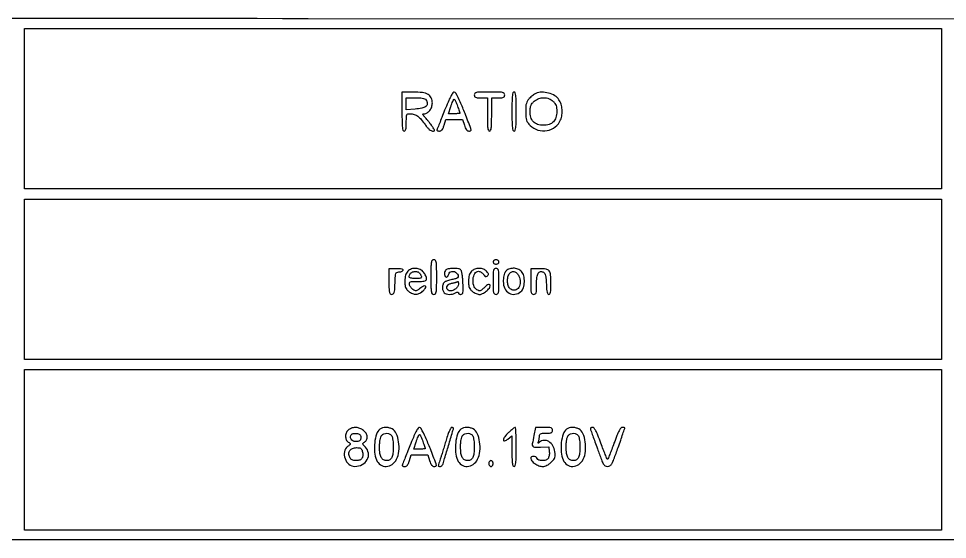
# Model space of a CAD drawing. Header units: millimetres. Extents: x 9982696 to 10277415, y 3207660 to 3335318.
# Drawn here: x 10019646.4 to 10019727.8, y 3333606.5 to 3333652.2 of the extents above; entities that cross this region are included whole.
import ezdxf

# ---------------------------------------------------------------- set-up
doc = ezdxf.new("R2010")
doc.units = ezdxf.units.MM
doc.header["$LTSCALE"] = 2

msp = doc.modelspace()

# ---------------------------------------------------------------- linework, layer by layer
for points in [[(10019533.596, 3333652.113, 0.090753), (10019533.571, 3333651.979, 0.000019), (10019533.563, 3333645.328, 0.000412), (10019533.56, 3333637.96, 0.00025), (10019533.568, 3333629.239), (10019533.6, 3333606.524), (10019671.731, 3333606.524), (10019809.862, 3333606.524), (10019809.862, 3333629.366), (10019809.862, 3333652.208), (10019671.759, 3333652.24, 0.000044), (10019599.834, 3333652.25, 0.000244), (10019561.289, 3333652.233, 0.000006), (10019533.733, 3333652.208, 0.311129)], [(10019679.98, 3333644.086, 0.003511), (10019679.986, 3333643.15, 0.024158), (10019680.015, 3333642.69, 0.054088), (10019680.069, 3333642.445, 0.32143), (10019680.17, 3333642.373, 0.222027), (10019680.262, 3333642.416, 0.113455), (10019680.321, 3333642.532, 0.050675), (10019680.352, 3333642.749, 0.010614), (10019680.36, 3333643.134, -0.006964), (10019680.367, 3333643.627, -0.101771), (10019680.407, 3333643.796, -0.233601), (10019680.502, 3333643.873, -0.054883), (10019680.713, 3333643.896, -0.083449), (10019681.048, 3333643.84, -0.075478), (10019681.359, 3333643.676, -0.057753), (10019681.671, 3333643.385, -0.025765), (10019682.014, 3333642.938, 0.023055), (10019682.194, 3333642.701, 0.039144), (10019682.368, 3333642.523, 0.0484), (10019682.527, 3333642.409, 0.132267), (10019682.659, 3333642.373, 0.036299), (10019682.809, 3333642.384, 0.390702), (10019682.845, 3333642.427, 0.129866), (10019682.816, 3333642.512, 0.005097), (10019682.633, 3333642.786, 0.010695), (10019682.501, 3333642.969, 0.006558), (10019682.339, 3333643.179, 0.006573), (10019682.172, 3333643.384, 0.011637), (10019682.029, 3333643.547, -0.01019), (10019681.862, 3333643.736, -0.101873), (10019681.812, 3333643.828, -0.377986), (10019681.834, 3333643.877, -0.105745), (10019681.923, 3333643.896, 0.143725), (10019682.182, 3333643.972, 0.086802), (10019682.419, 3333644.19, 0.078876), (10019682.587, 3333644.5, 0.084856), (10019682.644, 3333644.838, 0.11032), (10019682.545, 3333645.284, 0.153262), (10019682.27, 3333645.583, 0.100172), (10019681.772, 3333645.75, 0.030916), (10019680.978, 3333645.799), (10019679.98, 3333645.799)], [(10019683.723, 3333644.196, 0.000065), (10019683.477, 3333643.574, 0.000097), (10019683.263, 3333643.032, 0.000037), (10019683.078, 3333642.565, 0.002331), (10019683.046, 3333642.483, 0.24826), (10019683.051, 3333642.441, 0.12432), (10019683.093, 3333642.405, 0.076396), (10019683.167, 3333642.381, 0.041158), (10019683.263, 3333642.373, 0.111875), (10019683.394, 3333642.403, 0.111482), (10019683.499, 3333642.486, 0.073288), (10019683.588, 3333642.637, 0.024337), (10019683.675, 3333642.881), (10019683.827, 3333643.388), (10019684.563, 3333643.388), (10019685.299, 3333643.388), (10019685.451, 3333642.881, 0.024905), (10019685.536, 3333642.643, 0.069093), (10019685.625, 3333642.489, 0.104439), (10019685.728, 3333642.404, 0.122589), (10019685.851, 3333642.373, 0.050673), (10019685.964, 3333642.385, 0.183807), (10019686.024, 3333642.423, 0.193765), (10019686.042, 3333642.49, 0.056936), (10019686.016, 3333642.595, 0.006093), (10019685.513, 3333643.916, 0.012756), (10019685.083, 3333644.928, 0.007812), (10019684.717, 3333645.7, 0.285898), (10019684.557, 3333645.799, 0.256656), (10019684.437, 3333645.733, 0.02109), (10019684.253, 3333645.412, 0.019273), (10019684.022, 3333644.924, 0.006463)], [(10019686.325, 3333645.546, 0.102588), (10019686.352, 3333645.414, 0.188085), (10019686.428, 3333645.338, 0.090841), (10019686.581, 3333645.301, 0.013964), (10019686.896, 3333645.292), (10019687.467, 3333645.292), (10019687.467, 3333643.832, 0.004301), (10019687.473, 3333643.043, 0.028132), (10019687.503, 3333642.648, 0.065619), (10019687.558, 3333642.439, 0.303591), (10019687.657, 3333642.373, 0.303591), (10019687.756, 3333642.439, 0.065619), (10019687.811, 3333642.648, 0.028132), (10019687.841, 3333643.043, 0.004301), (10019687.847, 3333643.832), (10019687.847, 3333645.292), (10019688.418, 3333645.292, 0.013964), (10019688.733, 3333645.301, 0.090841), (10019688.886, 3333645.338, 0.188085), (10019688.962, 3333645.414, 0.102588), (10019688.989, 3333645.546, 0.193568), (10019688.934, 3333645.684, 0.15568), (10019688.791, 3333645.762, 0.043488), (10019688.478, 3333645.793, 0.003595), (10019687.657, 3333645.799, 0.003595), (10019686.836, 3333645.793, 0.043488), (10019686.523, 3333645.762, 0.15568), (10019686.38, 3333645.684, 0.193568)], [(10019689.624, 3333644.086, 0.003511), (10019689.631, 3333643.15, 0.024158), (10019689.659, 3333642.69, 0.054088), (10019689.714, 3333642.445, 0.32143), (10019689.814, 3333642.373, 0.32143), (10019689.915, 3333642.445, 0.054088), (10019689.969, 3333642.69, 0.024158), (10019689.998, 3333643.15, 0.003511), (10019690.005, 3333644.086, 0.003511), (10019689.998, 3333645.023, 0.024158), (10019689.969, 3333645.482, 0.054088), (10019689.915, 3333645.727, 0.32143), (10019689.814, 3333645.799, 0.32143), (10019689.714, 3333645.727, 0.054088), (10019689.659, 3333645.482, 0.024158), (10019689.631, 3333645.023, 0.003511)], [(10019691.718, 3333645.678, 0.04915), (10019691.598, 3333645.615, 0.018696), (10019691.445, 3333645.504, 0.018303), (10019691.287, 3333645.37, 0.021342), (10019691.147, 3333645.232, 0.045851), (10019690.98, 3333645.016, 0.074426), (10019690.887, 3333644.805, 0.053363), (10019690.842, 3333644.53, 0.013785), (10019690.83, 3333644.078, 0.013407), (10019690.842, 3333643.597, 0.066453), (10019690.893, 3333643.331, 0.085882), (10019691.005, 3333643.121, 0.030926), (10019691.23, 3333642.866, 0.123024), (10019691.908, 3333642.459, 0.119883), (10019692.705, 3333642.413, 0.12141), (10019693.426, 3333642.738, 0.12826), (10019693.896, 3333643.355, 0.065408), (10019694.013, 3333643.786, 0.054356), (10019694.025, 3333644.261, 0.054823), (10019693.935, 3333644.724, 0.069681), (10019693.75, 3333645.117, 0.109617), (10019693.385, 3333645.472, 0.071232), (10019692.845, 3333645.708, 0.069918), (10019692.247, 3333645.786, 0.095934)], [(10019682.145, 3333645.023, -0.161464), (10019682.192, 3333644.748, -0.204201), (10019682.058, 3333644.53, -0.105485), (10019681.709, 3333644.38, -0.030896), (10019681.126, 3333644.301), (10019680.36, 3333644.246), (10019680.36, 3333644.769), (10019680.36, 3333645.292), (10019681.181, 3333645.292, -0.010323), (10019681.639, 3333645.282, -0.057667), (10019681.881, 3333645.244, -0.109364), (10019682.032, 3333645.164, -0.093261)], [(10019684.853, 3333644.571, -0.00196), (10019684.931, 3333644.341, -0.002985), (10019684.996, 3333644.14, -0.001088), (10019685.051, 3333643.967, -0.076213), (10019685.056, 3333643.937, -0.382953), (10019685.041, 3333643.92, -0.006431), (10019684.91, 3333643.908, -0.012821), (10019684.75, 3333643.899, -0.007723), (10019684.56, 3333643.896), (10019684.064, 3333643.896), (10019684.267, 3333644.53, -0.012149), (10019684.351, 3333644.774, -0.01884), (10019684.437, 3333644.978, -0.013661), (10019684.516, 3333645.138, -0.277485), (10019684.56, 3333645.165, -0.269453), (10019684.605, 3333645.139, -0.01487), (10019684.684, 3333644.99, -0.019711), (10019684.769, 3333644.799, -0.012821)], [(10019693.246, 3333644.98, -0.045944), (10019693.398, 3333644.798, -0.066727), (10019693.492, 3333644.612, -0.0579), (10019693.542, 3333644.388, -0.02598), (10019693.558, 3333644.086, -0.071565), (10019693.483, 3333643.563, -0.122589), (10019693.261, 3333643.185, -0.124644), (10019692.891, 3333642.958, -0.075413), (10019692.38, 3333642.881, -0.078935), (10019691.872, 3333642.961, -0.126641), (10019691.504, 3333643.196, -0.12268), (10019691.288, 3333643.585, -0.071451), (10019691.223, 3333644.118, -0.02538), (10019691.245, 3333644.428, -0.06559), (10019691.302, 3333644.644, -0.075721), (10019691.406, 3333644.819, -0.043245), (10019691.579, 3333644.996, -0.093602), (10019691.973, 3333645.224, -0.086898), (10019692.435, 3333645.3, -0.08907), (10019692.884, 3333645.215, -0.105484)], [(10019682.518, 3333629.556, 0.002988), (10019682.523, 3333628.609, 0.038318), (10019682.555, 3333628.255, 0.142907), (10019682.632, 3333628.096, 0.212584), (10019682.771, 3333628.033, 0.212584), (10019682.911, 3333628.096, 0.142907), (10019682.988, 3333628.255, 0.038318), (10019683.019, 3333628.609, 0.002988), (10019683.025, 3333629.556, 0.002988), (10019683.019, 3333630.504, 0.038318), (10019682.988, 3333630.857, 0.142907), (10019682.911, 3333631.017, 0.212584), (10019682.771, 3333631.079, 0.212584), (10019682.632, 3333631.017, 0.142907), (10019682.555, 3333630.857, 0.038318), (10019682.523, 3333630.504, 0.002988)], [(10019687.974, 3333630.889, 0.130775), (10019687.994, 3333630.816, 0.10214), (10019688.048, 3333630.754, 0.08892), (10019688.13, 3333630.712, 0.072314), (10019688.228, 3333630.698, 0.072314), (10019688.326, 3333630.712, 0.08892), (10019688.408, 3333630.754, 0.10214), (10019688.462, 3333630.816, 0.130775), (10019688.482, 3333630.889, 0.130775), (10019688.462, 3333630.962, 0.10214), (10019688.408, 3333631.023, 0.08892), (10019688.326, 3333631.065, 0.072314), (10019688.228, 3333631.079, 0.072314), (10019688.13, 3333631.065, 0.08892), (10019688.048, 3333631.023, 0.10214), (10019687.994, 3333630.962, 0.130775)], [(10019678.837, 3333629.154, 0.004706), (10019678.844, 3333628.48, 0.04989), (10019678.876, 3333628.208, 0.163843), (10019678.952, 3333628.082, 0.177576), (10019679.086, 3333628.033, 0.164207), (10019679.219, 3333628.078, 0.160667), (10019679.3, 3333628.195, 0.055115), (10019679.343, 3333628.443, 0.006162), (10019679.371, 3333629.017, -0.005226), (10019679.401, 3333629.639, -0.069519), (10019679.446, 3333629.863, -0.207679), (10019679.54, 3333629.965, -0.101995), (10019679.716, 3333630.003, 0.045113), (10019679.837, 3333630.015, 0.053081), (10019679.948, 3333630.049, 0.061317), (10019680.032, 3333630.097, 0.151821), (10019680.073, 3333630.155, 0.326328), (10019680.053, 3333630.219, 0.102421), (10019679.955, 3333630.264, 0.047632), (10019679.769, 3333630.288, 0.013737), (10019679.48, 3333630.289), (10019678.837, 3333630.274)], [(10019680.487, 3333630.064, 0.065724), (10019680.369, 3333629.91, 0.060528), (10019680.291, 3333629.726, 0.047963), (10019680.247, 3333629.493, 0.022344), (10019680.233, 3333629.185, 0.02011), (10019680.247, 3333628.842, 0.070008), (10019680.295, 3333628.627, 0.089449), (10019680.394, 3333628.462, 0.046892), (10019680.568, 3333628.296, 0.070259), (10019680.902, 3333628.102, 0.111823), (10019681.228, 3333628.048, 0.111813), (10019681.544, 3333628.14, 0.070239), (10019681.853, 3333628.373, 0.04721), (10019682.07, 3333628.634, 0.436502), (10019682.04, 3333628.762, 0.266157), (10019681.863, 3333628.762, 0.036821), (10019681.547, 3333628.549, -0.021689), (10019681.349, 3333628.406, -0.108057), (10019681.221, 3333628.358, -0.139112), (10019681.102, 3333628.373, -0.045032), (10019680.943, 3333628.458, -0.055261), (10019680.838, 3333628.545, -0.041314), (10019680.744, 3333628.662, -0.042184), (10019680.672, 3333628.788, -0.071106), (10019680.637, 3333628.904, -0.104606), (10019680.646, 3333629.054, -0.241233), (10019680.72, 3333629.134, -0.082087), (10019680.898, 3333629.169, -0.006994), (10019681.367, 3333629.175, 0.008733), (10019681.8, 3333629.183, 0.065896), (10019682.002, 3333629.217, 0.172102), (10019682.1, 3333629.289, 0.148817), (10019682.137, 3333629.412, 0.078685), (10019682.119, 3333629.526, 0.029388), (10019682.06, 3333629.678, 0.028242), (10019681.975, 3333629.838, 0.030501), (10019681.874, 3333629.983, 0.112063), (10019681.579, 3333630.222, 0.100298), (10019681.199, 3333630.322, 0.100173), (10019680.808, 3333630.267, 0.111476)], [(10019683.788, 3333630.129, 0.120295), (10019683.708, 3333629.964, 0.099875), (10019683.705, 3333629.769, 0.12137), (10019683.775, 3333629.614, 0.229755), (10019683.895, 3333629.556, 0.177388), (10019683.944, 3333629.574, 0.061393), (10019683.996, 3333629.631, 0.05167), (10019684.043, 3333629.713, 0.040275), (10019684.077, 3333629.81, -0.156788), (10019684.181, 3333629.973, -0.138056), (10019684.366, 3333630.055, -0.122623), (10019684.584, 3333630.033, -0.11083), (10019684.776, 3333629.912, -0.090674), (10019684.907, 3333629.722, -0.242145), (10019684.899, 3333629.563, -0.171579), (10019684.752, 3333629.438, -0.046511), (10019684.453, 3333629.355, 0.013292), (10019684.254, 3333629.314, 0.012017), (10019684.051, 3333629.261, 0.012136), (10019683.872, 3333629.204, 0.03708), (10019683.755, 3333629.154, 0.17695), (10019683.605, 3333628.992, 0.0806), (10019683.538, 3333628.707, 0.077688), (10019683.563, 3333628.403, 0.137659), (10019683.685, 3333628.186, 0.127405), (10019683.867, 3333628.079, 0.064479), (10019684.131, 3333628.039, 0.059891), (10019684.421, 3333628.068, 0.068374), (10019684.683, 3333628.165, -0.024465), (10019684.795, 3333628.218, -0.098707), (10019684.869, 3333628.233, -0.223915), (10019684.911, 3333628.213, -0.174147), (10019684.929, 3333628.165, 0.165298), (10019684.946, 3333628.115, 0.095381), (10019684.994, 3333628.072, 0.076451), (10019685.066, 3333628.043, 0.057216), (10019685.151, 3333628.033, 0.197021), (10019685.265, 3333628.08, 0.154623), (10019685.328, 3333628.199, 0.050239), (10019685.348, 3333628.45, 0.005749), (10019685.33, 3333629.017, 0.011678), (10019685.304, 3333629.405, 0.015294), (10019685.261, 3333629.758, 0.01282), (10019685.21, 3333630.047, 0.122952), (10019685.156, 3333630.159, 0.185694), (10019684.928, 3333630.287, 0.041642), (10019684.475, 3333630.315, 0.0419), (10019684.021, 3333630.267, 0.173862)], [(10019686.071, 3333630.064, 0.065724), (10019685.953, 3333629.91, 0.060528), (10019685.874, 3333629.726, 0.047963), (10019685.831, 3333629.493, 0.022344), (10019685.817, 3333629.185, 0.02011), (10019685.831, 3333628.842, 0.070008), (10019685.879, 3333628.627, 0.089449), (10019685.978, 3333628.462, 0.046892), (10019686.151, 3333628.296, 0.03844), (10019686.302, 3333628.196, 0.030776), (10019686.477, 3333628.111, 0.031716), (10019686.65, 3333628.052, 0.065831), (10019686.792, 3333628.033, 0.127431), (10019687.05, 3333628.1, 0.04401), (10019687.371, 3333628.318, 0.042985), (10019687.642, 3333628.58, 0.180948), (10019687.72, 3333628.789, 0.236955), (10019687.671, 3333628.888, 0.247639), (10019687.564, 3333628.904, 0.088102), (10019687.384, 3333628.805, 0.025759), (10019687.149, 3333628.593, -0.01794), (10019686.948, 3333628.406, -0.120841), (10019686.828, 3333628.344, -0.16442), (10019686.711, 3333628.355, -0.041116), (10019686.541, 3333628.449, -0.17779), (10019686.269, 3333628.817, -0.096089), (10019686.217, 3333629.386, -0.109516), (10019686.38, 3333629.88, -0.264595), (10019686.703, 3333630.064, -0.093919), (10019686.81, 3333630.044, -0.048605), (10019686.931, 3333629.981, -0.045958), (10019687.048, 3333629.891, -0.051856), (10019687.141, 3333629.783, 0.028025), (10019687.246, 3333629.65, 0.122952), (10019687.328, 3333629.594, 0.196723), (10019687.404, 3333629.596, 0.091956), (10019687.488, 3333629.654, 0.090475), (10019687.548, 3333629.74, 0.15703), (10019687.558, 3333629.826, 0.105818), (10019687.514, 3333629.926, 0.028835), (10019687.406, 3333630.061, 0.122549), (10019687.125, 3333630.249, 0.08652), (10019686.75, 3333630.316, 0.085147), (10019686.368, 3333630.251, 0.112439)], [(10019687.974, 3333629.175, 0.004487), (10019687.98, 3333628.482, 0.050222), (10019688.013, 3333628.208, 0.168559), (10019688.09, 3333628.082, 0.17273), (10019688.228, 3333628.033, 0.17273), (10019688.366, 3333628.082, 0.168559), (10019688.443, 3333628.208, 0.050222), (10019688.476, 3333628.482, 0.004487), (10019688.482, 3333629.175, 0.004487), (10019688.476, 3333629.869, 0.050222), (10019688.443, 3333630.143, 0.168559), (10019688.366, 3333630.269, 0.17273), (10019688.228, 3333630.318, 0.17273), (10019688.09, 3333630.269, 0.168559), (10019688.013, 3333630.143, 0.050222), (10019687.98, 3333629.869, 0.004487)], [(10019689.06, 3333630.036, 0.069208), (10019688.984, 3333629.886, 0.027605), (10019688.92, 3333629.665, 0.02658), (10019688.877, 3333629.415, 0.029492), (10019688.863, 3333629.169, 0.10657), (10019688.996, 3333628.549, 0.1564), (10019689.367, 3333628.139, 0.172042), (10019689.879, 3333628.043, 0.131935), (10019690.403, 3333628.276, 0.14708), (10019690.63, 3333628.609, 0.068462), (10019690.719, 3333629.129, 0.067409), (10019690.664, 3333629.666, 0.125381), (10019690.461, 3333630.05, 0.124051), (10019690.149, 3333630.258, 0.088278), (10019689.733, 3333630.328, 0.091274), (10019689.332, 3333630.249, 0.147315)], [(10019691.274, 3333629.158, 0.004593), (10019691.28, 3333628.476, 0.050964), (10019691.313, 3333628.206, 0.169746), (10019691.39, 3333628.082, 0.170672), (10019691.527, 3333628.033, 0.140474), (10019691.663, 3333628.072, 0.184439), (10019691.74, 3333628.174, 0.064066), (10019691.774, 3333628.392, 0.006771), (10019691.781, 3333628.906, -0.027423), (10019691.815, 3333629.529, -0.102724), (10019691.936, 3333629.9, -0.231243), (10019692.135, 3333630.035, -0.177741), (10019692.395, 3333629.98, -0.134651), (10019692.498, 3333629.867, -0.059981), (10019692.568, 3333629.677, -0.037252), (10019692.615, 3333629.387, -0.011202), (10019692.643, 3333628.94, 0.009151), (10019692.67, 3333628.489, 0.040645), (10019692.712, 3333628.227, 0.08391), (10019692.775, 3333628.083, 0.25421), (10019692.865, 3333628.033, 0.252923), (10019692.955, 3333628.082, 0.094439), (10019693.012, 3333628.219, 0.04226), (10019693.042, 3333628.474, 0.008577), (10019693.05, 3333628.93, 0.017912), (10019693.021, 3333629.742, 0.143228), (10019692.892, 3333630.09, 0.198731), (10019692.616, 3333630.254, 0.039919), (10019692.034, 3333630.292), (10019691.274, 3333630.282)], [(10019681.448, 3333629.967, -0.062485), (10019681.506, 3333629.915, -0.02892), (10019681.568, 3333629.836, -0.028095), (10019681.625, 3333629.743, -0.034842), (10019681.666, 3333629.651, -0.113427), (10019681.681, 3333629.537, -0.266876), (10019681.633, 3333629.469, -0.096645), (10019681.497, 3333629.436, -0.010977), (10019681.181, 3333629.429, -0.018723), (10019680.929, 3333629.439, -0.052103), (10019680.755, 3333629.47, -0.08899), (10019680.65, 3333629.522, -0.237487), (10019680.614, 3333629.594, -0.163521), (10019680.694, 3333629.832, -0.126297), (10019680.909, 3333630.002, -0.119283), (10019681.19, 3333630.054, -0.137213)], [(10019690.235, 3333629.647, -0.110591), (10019690.355, 3333629.12, -0.141153), (10019690.221, 3333628.643, -0.202297), (10019689.898, 3333628.415, -0.209919), (10019689.517, 3333628.491, -0.142725), (10019689.335, 3333628.717, -0.072572), (10019689.245, 3333629.073, -0.067353), (10019689.258, 3333629.472, -0.081512), (10019689.379, 3333629.826, -0.15486), (10019689.559, 3333630.001, -0.169398), (10019689.799, 3333630.032, -0.137405), (10019690.046, 3333629.904, -0.093389)], [(10019684.929, 3333628.925, -0.163242), (10019684.853, 3333628.7, -0.078698), (10019684.632, 3333628.487, -0.078937), (10019684.356, 3333628.353, -0.166696), (10019684.122, 3333628.361, -0.157212), (10019683.951, 3333628.499, -0.202607), (10019683.915, 3333628.695, -0.169947), (10019684.033, 3333628.883, -0.115866), (10019684.262, 3333628.994, 0.003509), (10019684.405, 3333629.026, 0.00363), (10019684.546, 3333629.061, 0.003504), (10019684.668, 3333629.092, 0.015583), (10019684.738, 3333629.113, -0.000365), (10019684.789, 3333629.13, -0.000436), (10019684.837, 3333629.146, -0.000376), (10019684.878, 3333629.159, -0.002847), (10019684.897, 3333629.165, -0.44555), (10019684.909, 3333629.158, -0.017282), (10019684.919, 3333629.099, -0.020851), (10019684.926, 3333629.02, -0.011894)], [(10019675.312, 3333616.161, 0.127533), (10019675.111, 3333615.924, 0.104255), (10019675.03, 3333615.6, 0.109577), (10019675.088, 3333615.284, 0.154424), (10019675.272, 3333615.068, -0.02711), (10019675.413, 3333614.969, -0.272729), (10019675.438, 3333614.904, -0.176411), (10019675.398, 3333614.833, -0.011237), (10019675.209, 3333614.677, 0.183104), (10019674.932, 3333614.218, 0.133007), (10019674.983, 3333613.618, 0.131145), (10019675.331, 3333613.119, 0.17685), (10019675.844, 3333612.932, 0.123118), (10019676.491, 3333613.094, 0.147108), (10019676.935, 3333613.535, 0.164681), (10019677.034, 3333614.109, 0.15858), (10019676.766, 3333614.635, -0.011657), (10019676.588, 3333614.822, -0.149954), (10019676.547, 3333614.908, -0.256628), (10019676.574, 3333614.979, -0.037797), (10019676.703, 3333615.074, 0.146919), (10019676.879, 3333615.275, 0.13314), (10019676.925, 3333615.549, 0.113503), (10019676.825, 3333615.843, 0.088178), (10019676.6, 3333616.096, 0.072189), (10019676.289, 3333616.275, 0.082044), (10019675.953, 3333616.348, 0.084253), (10019675.619, 3333616.308, 0.081584)], [(10019678.043, 3333616.2, 0.1539), (10019677.745, 3333615.779, 0.05069), (10019677.586, 3333615.029, 0.049571), (10019677.578, 3333614.199, 0.076546), (10019677.75, 3333613.504, 0.144164), (10019678.094, 3333613.08, 0.161125), (10019678.597, 3333612.934, 0.148964), (10019679.118, 3333613.114, 0.12009), (10019679.503, 3333613.568, 0.091591), (10019679.705, 3333614.262, 0.061646), (10019679.685, 3333615.09, 0.065027), (10019679.476, 3333615.823, 0.169742), (10019679.11, 3333616.221, 0.067083), (10019678.841, 3333616.322, 0.060978), (10019678.545, 3333616.352, 0.063966), (10019678.265, 3333616.311, 0.093726)], [(10019680.678, 3333614.755, 0.000065), (10019680.431, 3333614.133, 0.000097), (10019680.217, 3333613.591, 0.000037), (10019680.033, 3333613.124, 0.002331), (10019680.001, 3333613.042, 0.24826), (10019680.006, 3333613.001, 0.12432), (10019680.047, 3333612.965, 0.076396), (10019680.121, 3333612.94, 0.041158), (10019680.218, 3333612.932, 0.111875), (10019680.348, 3333612.962, 0.111482), (10019680.453, 3333613.045, 0.073288), (10019680.543, 3333613.196, 0.024337), (10019680.629, 3333613.44), (10019680.781, 3333613.947), (10019681.517, 3333613.947), (10019682.254, 3333613.947), (10019682.406, 3333613.44, 0.024905), (10019682.49, 3333613.202, 0.069093), (10019682.58, 3333613.049, 0.104439), (10019682.682, 3333612.963, 0.122589), (10019682.805, 3333612.932, 0.050673), (10019682.918, 3333612.944, 0.183807), (10019682.979, 3333612.982, 0.193765), (10019682.996, 3333613.049, 0.056936), (10019682.971, 3333613.154, 0.006093), (10019682.467, 3333614.475, 0.012756), (10019682.037, 3333615.488, 0.007812), (10019681.671, 3333616.259, 0.285898), (10019681.512, 3333616.358, 0.256656), (10019681.392, 3333616.292, 0.02109), (10019681.207, 3333615.971, 0.019273), (10019680.977, 3333615.483, 0.006463)], [(10019683.851, 3333615.248, -0.001175), (10019683.711, 3333614.782, -0.001054), (10019683.563, 3333614.299, -0.001056), (10019683.429, 3333613.866, -0.003312), (10019683.336, 3333613.576, 0.002131), (10019683.186, 3333613.11, 0.076271), (10019683.168, 3333612.998, 0.345554), (10019683.207, 3333612.948, 0.060903), (10019683.334, 3333612.932, 0.11073), (10019683.408, 3333612.949, 0.073736), (10019683.481, 3333612.998, 0.068578), (10019683.541, 3333613.069, 0.070725), (10019683.579, 3333613.154, -0.002473), (10019683.72, 3333613.638, -0.000254), (10019684.059, 3333614.777, -0.000116), (10019684.42, 3333615.985, -0.00712), (10019684.488, 3333616.2, 0.109967), (10019684.494, 3333616.26, 0.139201), (10019684.472, 3333616.312, 0.131804), (10019684.425, 3333616.346, 0.093785), (10019684.361, 3333616.359, 0.263366), (10019684.267, 3333616.305, 0.027544), (10019684.143, 3333616.071, 0.024726), (10019684.004, 3333615.725, 0.010428)], [(10019685.149, 3333616.2, 0.1539), (10019684.851, 3333615.779, 0.05069), (10019684.692, 3333615.029, 0.049571), (10019684.685, 3333614.199, 0.076546), (10019684.857, 3333613.504, 0.144164), (10019685.201, 3333613.08, 0.161125), (10019685.704, 3333612.934, 0.148964), (10019686.225, 3333613.114, 0.12009), (10019686.61, 3333613.568, 0.091591), (10019686.811, 3333614.262, 0.061646), (10019686.791, 3333615.09, 0.065027), (10019686.583, 3333615.823, 0.169742), (10019686.217, 3333616.221, 0.067083), (10019685.947, 3333616.322, 0.060978), (10019685.651, 3333616.352, 0.063966), (10019685.371, 3333616.311, 0.093726)], [(10019689.331, 3333615.902, 0.036487), (10019688.989, 3333615.535, 0.14526), (10019688.874, 3333615.253, 0.55721), (10019688.979, 3333615.173, 0.076142), (10019689.275, 3333615.34), (10019689.624, 3333615.616), (10019689.624, 3333614.274, 0.004797), (10019689.631, 3333613.553, 0.030446), (10019689.66, 3333613.188, 0.071998), (10019689.717, 3333612.995, 0.293617), (10019689.814, 3333612.932, 0.32143), (10019689.915, 3333613.004, 0.054088), (10019689.969, 3333613.25, 0.024158), (10019689.998, 3333613.709, 0.003511), (10019690.005, 3333614.645, 0.005208), (10019689.998, 3333615.302, 0.008695), (10019689.977, 3333615.854, 0.003012), (10019689.948, 3333616.32, 0.40499), (10019689.909, 3333616.355, 0.149539), (10019689.852, 3333616.335, 0.00855), (10019689.7, 3333616.221, 0.012443), (10019689.523, 3333616.075, 0.008773)], [(10019691.545, 3333615.639, 0.007647), (10019691.412, 3333614.919, 0.173985), (10019691.448, 3333614.715, 0.258634), (10019691.602, 3333614.622, 0.017725), (10019692.13, 3333614.621), (10019692.86, 3333614.645), (10019692.9, 3333614.225, -0.035521), (10019692.905, 3333614.05, -0.033843), (10019692.884, 3333613.874, -0.03571), (10019692.845, 3333613.721, -0.092336), (10019692.79, 3333613.622, -0.15056), (10019692.584, 3333613.487, -0.07236), (10019692.268, 3333613.444, -0.076392), (10019691.973, 3333613.492, -0.226456), (10019691.827, 3333613.63, 0.176614), (10019691.711, 3333613.764, 0.122736), (10019691.516, 3333613.816, 0.148224), (10019691.343, 3333613.767, 0.255029), (10019691.274, 3333613.639, 0.189623), (10019691.36, 3333613.42, 0.056304), (10019691.639, 3333613.18, 0.054864), (10019691.991, 3333612.994, 0.094528), (10019692.316, 3333612.932, 0.065567), (10019692.503, 3333612.957, 0.052253), (10019692.692, 3333613.03, 0.046239), (10019692.884, 3333613.151, 0.032476), (10019693.076, 3333613.319, 0.02533), (10019693.287, 3333613.553, 0.088561), (10019693.386, 3333613.73, 0.089794), (10019693.416, 3333613.929, 0.026479), (10019693.391, 3333614.238, 0.099891), (10019693.213, 3333614.755, 0.123938), (10019692.856, 3333615.117, 0.152435), (10019692.428, 3333615.223, 0.173948), (10019692.042, 3333615.058, -0.011408), (10019691.948, 3333614.975, -0.363839), (10019691.92, 3333614.975, -0.303492), (10019691.911, 3333615.005, -0.009588), (10019691.953, 3333615.132, 0.026285), (10019691.984, 3333615.238, 0.015902), (10019692.011, 3333615.367, 0.015913), (10019692.029, 3333615.498, 0.026819), (10019692.035, 3333615.608, -0.113128), (10019692.063, 3333615.732, -0.18126), (10019692.141, 3333615.806, -0.086675), (10019692.297, 3333615.842, -0.014278), (10019692.606, 3333615.851, 0.013964), (10019692.921, 3333615.86, 0.090841), (10019693.074, 3333615.897, 0.188085), (10019693.15, 3333615.973, 0.102588), (10019693.177, 3333616.105, 0.124264), (10019693.143, 3333616.239, 0.189076), (10019693.052, 3333616.316, 0.073542), (10019692.862, 3333616.351, 0.00879), (10019692.433, 3333616.359), (10019691.689, 3333616.359)], [(10019694.413, 3333616.2, 0.1539), (10019694.115, 3333615.779, 0.05069), (10019693.956, 3333615.029, 0.049571), (10019693.948, 3333614.199, 0.076546), (10019694.121, 3333613.504, 0.144164), (10019694.464, 3333613.08, 0.161125), (10019694.967, 3333612.934, 0.148964), (10019695.489, 3333613.114, 0.12009), (10019695.874, 3333613.568, 0.091591), (10019696.075, 3333614.262, 0.061646), (10019696.055, 3333615.09, 0.065027), (10019695.846, 3333615.823, 0.169742), (10019695.48, 3333616.221, 0.067083), (10019695.211, 3333616.322, 0.060978), (10019694.915, 3333616.352, 0.063966), (10019694.635, 3333616.311, 0.093726)], [(10019696.508, 3333616.2, -0.002293), (10019696.549, 3333616.087, -0.000074), (10019696.711, 3333615.631, -0.000143), (10019696.902, 3333615.094, -0.000099), (10019697.118, 3333614.487, 0.003713), (10019697.466, 3333613.529, 0.041203), (10019697.639, 3333613.161, 0.121922), (10019697.799, 3333612.993, 0.142103), (10019698.01, 3333612.932, 0.148646), (10019698.222, 3333612.997, 0.118509), (10019698.385, 3333613.174, 0.038957), (10019698.565, 3333613.564, 0.003383), (10019698.936, 3333614.593, 0.000931), (10019699.161, 3333615.233, 0.001488), (10019699.35, 3333615.781, 0.000267), (10019699.515, 3333616.265, 0.082354), (10019699.522, 3333616.306, 0.303434), (10019699.509, 3333616.326, 0.040278), (10019699.457, 3333616.343, 0.035638), (10019699.384, 3333616.355, 0.022219), (10019699.299, 3333616.359, 0.233074), (10019699.165, 3333616.293, 0.044318), (10019699.016, 3333616.058, 0.026996), (10019698.833, 3333615.652, 0.006562), (10019698.576, 3333614.963, -0.004193), (10019698.38, 3333614.428, -0.006818), (10019698.203, 3333613.977, -0.001969), (10019698.044, 3333613.592, -0.302757), (10019698.006, 3333613.567, -0.301077), (10019697.969, 3333613.592, -0.001956), (10019697.808, 3333613.977, -0.006787), (10019697.628, 3333614.428, -0.004176), (10019697.428, 3333614.963, 0.00624), (10019697.16, 3333615.672, 0.028892), (10019696.977, 3333616.071, 0.052457), (10019696.827, 3333616.292, 0.221445), (10019696.685, 3333616.359, 0.063691), (10019696.597, 3333616.347, 0.119337), (10019696.533, 3333616.313, 0.158739), (10019696.503, 3333616.262, 0.141808)], [(10019676.363, 3333615.47, -0.051699), (10019676.346, 3333615.312, -0.135545), (10019676.295, 3333615.211, -0.131148), (10019676.197, 3333615.149, -0.047022), (10019676.035, 3333615.115, -0.096575), (10019675.777, 3333615.135, -0.12745), (10019675.574, 3333615.252, -0.147332), (10019675.472, 3333615.438, -0.144911), (10019675.489, 3333615.651, -0.106986), (10019675.55, 3333615.745, -0.107333), (10019675.645, 3333615.805, -0.078691), (10019675.781, 3333615.832, -0.033328), (10019675.967, 3333615.826, -0.030991), (10019676.175, 3333615.793, -0.128392), (10019676.288, 3333615.735, -0.157226), (10019676.345, 3333615.636, -0.053876)], [(10019679.087, 3333615.606, -0.071628), (10019679.138, 3333615.466, -0.01735), (10019679.18, 3333615.222, -0.017446), (10019679.209, 3333614.937, -0.016553), (10019679.218, 3333614.645, -0.026425), (10019679.188, 3333614.084, -0.082479), (10019679.088, 3333613.721, -0.138948), (10019678.912, 3333613.516, -0.146969), (10019678.658, 3333613.44, -0.123242), (10019678.362, 3333613.514, -0.148236), (10019678.16, 3333613.716, -0.093541), (10019678.046, 3333614.078, -0.02965), (10019678.013, 3333614.645, -0.017277), (10019678.024, 3333614.983, -0.026022), (10019678.06, 3333615.275, -0.029405), (10019678.114, 3333615.506, -0.100834), (10019678.187, 3333615.641, -0.122666), (10019678.397, 3333615.795, -0.107761), (10019678.665, 3333615.843, -0.113429), (10019678.918, 3333615.774, -0.148088)], [(10019681.808, 3333615.13, -0.00196), (10019681.885, 3333614.9, -0.002985), (10019681.951, 3333614.699, -0.001088), (10019682.005, 3333614.526, -0.076213), (10019682.01, 3333614.496, -0.382953), (10019681.995, 3333614.48, -0.006431), (10019681.864, 3333614.467, -0.012821), (10019681.704, 3333614.458, -0.007723), (10019681.514, 3333614.455), (10019681.018, 3333614.455), (10019681.221, 3333615.09, -0.012149), (10019681.305, 3333615.333, -0.01884), (10019681.391, 3333615.538, -0.013661), (10019681.47, 3333615.697, -0.277485), (10019681.515, 3333615.724, -0.269453), (10019681.559, 3333615.698, -0.01487), (10019681.638, 3333615.55, -0.019711), (10019681.724, 3333615.358, -0.012821)], [(10019686.193, 3333615.606, -0.071628), (10019686.244, 3333615.466, -0.01735), (10019686.286, 3333615.222, -0.017446), (10019686.315, 3333614.937, -0.016553), (10019686.325, 3333614.645, -0.026425), (10019686.295, 3333614.084, -0.082479), (10019686.194, 3333613.721, -0.138948), (10019686.018, 3333613.516, -0.146969), (10019685.765, 3333613.44, -0.123242), (10019685.469, 3333613.514, -0.148236), (10019685.267, 3333613.716, -0.093541), (10019685.153, 3333614.078, -0.02965), (10019685.119, 3333614.645, -0.017277), (10019685.131, 3333614.983, -0.026022), (10019685.166, 3333615.275, -0.029405), (10019685.221, 3333615.506, -0.100834), (10019685.293, 3333615.641, -0.122666), (10019685.503, 3333615.795, -0.107761), (10019685.772, 3333615.843, -0.113429), (10019686.025, 3333615.774, -0.148088)], [(10019695.457, 3333615.606, -0.071628), (10019695.508, 3333615.466, -0.01735), (10019695.55, 3333615.222, -0.017446), (10019695.579, 3333614.937, -0.016553), (10019695.588, 3333614.645, -0.026425), (10019695.559, 3333614.084, -0.082479), (10019695.458, 3333613.721, -0.138948), (10019695.282, 3333613.516, -0.146969), (10019695.028, 3333613.44, -0.123242), (10019694.732, 3333613.514, -0.148236), (10019694.53, 3333613.716, -0.093541), (10019694.416, 3333614.078, -0.02965), (10019694.383, 3333614.645, -0.017277), (10019694.394, 3333614.983, -0.026022), (10019694.43, 3333615.275, -0.029405), (10019694.484, 3333615.506, -0.100834), (10019694.557, 3333615.641, -0.122666), (10019694.767, 3333615.795, -0.107761), (10019695.035, 3333615.843, -0.113429), (10019695.288, 3333615.774, -0.148088)], [(10019676.499, 3333614.274, -0.060499), (10019676.545, 3333613.91, -0.143095), (10019676.47, 3333613.65, -0.165296), (10019676.277, 3333613.494, -0.088031), (10019675.971, 3333613.44, -0.03355), (10019675.748, 3333613.455, -0.087215), (10019675.596, 3333613.503, -0.104058), (10019675.485, 3333613.595, -0.061679), (10019675.395, 3333613.741, -0.103151), (10019675.322, 3333614.065, -0.158122), (10019675.406, 3333614.338, -0.150444), (10019675.638, 3333614.519, -0.090894), (10019675.984, 3333614.582, -0.028662), (10019676.215, 3333614.569, -0.106615), (10019676.352, 3333614.522, -0.136869), (10019676.439, 3333614.431, -0.060405)], [(10019687.594, 3333613.186, 0.072314), (10019687.608, 3333613.088, 0.08892), (10019687.649, 3333613.006, 0.10214), (10019687.711, 3333612.952, 0.130775), (10019687.784, 3333612.932, 0.130775), (10019687.857, 3333612.952, 0.10214), (10019687.919, 3333613.006, 0.08892), (10019687.96, 3333613.088, 0.072314), (10019687.974, 3333613.186, 0.072314), (10019687.96, 3333613.284, 0.08892), (10019687.919, 3333613.366, 0.10214), (10019687.857, 3333613.42, 0.130775), (10019687.784, 3333613.44, 0.130775), (10019687.711, 3333613.42, 0.10214), (10019687.649, 3333613.366, 0.08892), (10019687.608, 3333613.284, 0.072314)]]:
    msp.add_lwpolyline(points, format="xyb", close=True)
for points in [[(10019727.313, 3333644.34), (10019727.313, 3333637.297), (10019687.086, 3333637.297), (10019646.859, 3333637.297), (10019646.859, 3333644.34), (10019646.859, 3333651.383), (10019687.086, 3333651.383), (10019727.313, 3333651.383)], [(10019727.313, 3333629.366), (10019727.313, 3333622.323), (10019687.086, 3333622.323), (10019646.859, 3333622.323), (10019646.859, 3333629.366), (10019646.859, 3333636.409), (10019687.086, 3333636.409), (10019727.313, 3333636.409)], [(10019727.313, 3333614.392), (10019727.313, 3333607.349), (10019687.086, 3333607.349), (10019646.859, 3333607.349), (10019646.859, 3333614.392), (10019646.859, 3333621.435), (10019687.086, 3333621.435), (10019727.313, 3333621.435)]]:
    msp.add_lwpolyline(points, close=True)

doc.saveas('drawing.dxf')
